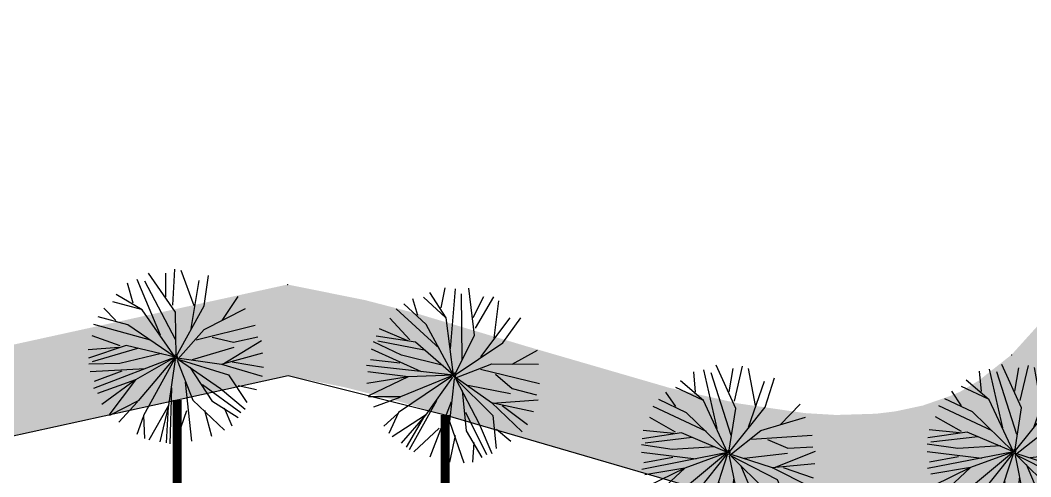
# Model space of a CAD drawing. Header units: millimetres. Extents: x -1030105 to 906887, y -616134 to 1220667.
# Drawn here: x -742200 to -685619, y -360777 to -335193 of the extents above; entities that cross this region are included whole.
import ezdxf
from ezdxf.xclip import XClip

# ---------------------------------------------------------------- set-up
doc = ezdxf.new("R2010")
doc.units = ezdxf.units.MM
doc.header["$MEASUREMENT"] = 0
doc.header["$XCLIPFRAME"] = 0
for name, color, linetype, lineweight in [('240930  KHU B- TMB gời inno$0$dt khu dat villa', 9, 'Continuous', 15), ('240930  KHU B- TMB gời inno$0$GFA', 6, 'Continuous', 0), ('GFA', 6, 'Continuous', 0), ('Level 4', 7, 'Continuous', 5)]:
    doc.layers.add(name, color=color, linetype=linetype, lineweight=lineweight)
for name, color, linetype in [('240930  KHU B- TMB gời inno$0$TMB-KHU B-XREF$0$Xref-LBC-Plot$0$DA-SITE-CNTR1', 8, 'Continuous'), ('DA-LANS-TREE', 7, 'Continuous'), ('Dat cong trinh cac loai', 6, 'Continuous'), ('KTCQ CẢNH QUAN', 192, 'Continuous'), ('N-cay lon', 192, 'Continuous'), ('ranh dat', 7, 'Continuous'), ('TMB-KHU B-XREF$0$Xref-LBC-Plot$0$DA-SITE-CNTR1', 8, 'Continuous')]:
    doc.layers.add(name, color=color, linetype=linetype)
pattern_1 = [(45, (-19836.03146, 1670.3051), (-0.08838834765, 0.08838834765), [])]

# ---------------------------------------------------------------- blocks, each defined once
blk = doc.blocks.new('240930  KHU B- TMB gời inno$0$A$C7A3034F8')
at = {"true_color": 0x5d8311}
h = blk.add_hatch(dxfattribs=at)
h.set_pattern_fill('ANSI31', color=66)
h.set_pattern_definition(pattern_1)
h.paths.add_polyline_path([(73.549, -2.759), (73.549, -0.517), (74.097, -0.517), (74.097, -2.759)])
h.paths.add_polyline_path([(74.097, -2.759), (74.097, -0.517), (73.549, -0.517), (73.549, -2.759)])
h.paths.add_polyline_path([(72.77, -2.765), (72.77, -0.523), (73.319, -0.523), (73.319, -2.765)])
h.paths.add_polyline_path([(73.319, -2.765), (73.319, -0.523), (72.77, -0.523), (72.77, -2.765)])
h.paths.add_polyline_path([(71.969, -2.257), (71.969, -0.015), (72.518, -0.015), (72.518, -2.257)])
h.paths.add_polyline_path([(72.518, -2.257), (72.518, -0.015), (71.969, -0.015), (71.969, -2.257)])
h.paths.add_polyline_path([(71.297, -3.413), (71.297, -0.478), (71.846, -0.478), (71.846, -3.413)])
h.paths.add_polyline_path([(71.846, -3.413), (71.846, -0.478), (71.297, -0.478), (71.297, -3.413)])
h.paths.add_polyline_path([(70.053, -2.72), (70.053, -0.478), (71.15, -0.478), (71.15, -2.72)])
h.paths.add_polyline_path([(71.15, -2.72), (71.15, -0.478), (70.053, -0.478), (70.053, -2.72)])
h.paths.add_polyline_path([(68.806, -3.413), (68.806, -1.013), (69.903, -1.013), (69.903, -3.413)])
h.paths.add_polyline_path([(69.903, -3.413), (69.903, -1.013), (68.806, -1.013), (68.806, -3.413)])
h = blk.add_hatch(dxfattribs=at)
h.set_pattern_fill('ANSI31', color=66)
h.set_pattern_definition(pattern_1)
h.paths.add_polyline_path([(68.806, -3.413), (68.806, -1.013), (69.903, -1.013), (69.903, -3.413)])
h.paths.add_polyline_path([(69.903, -3.413), (69.903, -1.013), (68.806, -1.013), (68.806, -3.413)])
blk = doc.blocks.new('240930  KHU B- TMB gời inno$0$fgfgfrg')
at = {"layer": 'GFA', "true_color": 0x8c7854}
h = blk.add_hatch(dxfattribs=at)
h.set_pattern_fill('DOLMIT', color=35, scale=0.309484, angle=360)
h.set_pattern_definition([(4e-14, (293257.588864, -51410.75087), (-2e-17, 0.077371015385), []), (45, (293257.58886, -51410.75087), (-0.15474203051, 0.15474203051), [0.1094191393, -0.21883827859])])
edge = h.paths.add_edge_path()
edge.add_line((-14185, 40158), (-20613, 40158))
edge.add_line((-20613, 40158), (-20613, 37152))
edge.add_line((-20613, 37152), (-22179, 37152))
edge.add_line((-22179, 37152), (-22179, 37781))
edge.add_line((-22179, 37781), (-25051, 37781))
edge.add_line((-25051, 37781), (-25051, 40025))
edge.add_line((-25051, 40025), (-22980, 40025))
edge.add_line((-22980, 40025), (-22980, 42296))
edge.add_line((-22980, 42296), (-14185, 42296))
edge.add_line((-14185, 42296), (-14185, 40158))
blk = doc.blocks.new('240930  KHU B- TMB gời inno$0$river dl')
at = {"layer": '240930  KHU B- TMB gời inno$0$GFA', "color": 7}
blk.add_blockref('240930  KHU B- TMB gời inno$0$fgfgfrg', (0, -59937), dxfattribs=at)
blk = doc.blocks.new('240930  KHU B- TMB gời inno$0$A$C55f665a7')
at = {"layer": '240930  KHU B- TMB gời inno$0$dt khu dat villa', "extrusion": (6.61744e-24, -1.59232e-23, -1), "zscale": -1.000000000000001, "rotation": 89.99999572904738}
blk.add_blockref('240930  KHU B- TMB gời inno$0$A$C7A3034F8', (-322.145, -60.688, -0.004), dxfattribs=at)
at = {"layer": '240930  KHU B- TMB gời inno$0$GFA', "color": 0, "extrusion": (-5.31312e-09, -6.06164e-12, 1)}
ref = blk.add_blockref('240930  KHU B- TMB gời inno$0$river dl', (279.247, 7.415, 0), dxfattribs=dict(at, xscale=-0.0009999999999999992, yscale=0.0009999999999999992, zscale=0.0009999999999999992, rotation=90.13073540425505))
XClip(ref).set_block_clipping_path([(4787.4848334789, -52094.2306621075), (38910.3377869129, -52014.7741830349), (41898.9905362129, -49012.4514226913), (41875.6840168834, -34602.894626379), (4775.6384557486, -34694.2110743523)])
blk = doc.blocks.new('11')
at = {"layer": 'N-cay lon', "color": 66, "linetype": 'Continuous', "true_color": 0x50710f, "extrusion": (0, 0, -1)}
for p, q in [((-4.13, 8.75), (-3.54, 14.78)), ((-0.61, 5.46), (-2.69, 15.08)), ((-0.83, 8.82), (-2.01, 15.02)), ((-0.85, 8.62), (-0.9, 15.11)), ((-0.85, 8.62), (1.05, 15.31)), ((2.99, 11.38), (1.86, 15.23)), ((3.01, 11.58), (3.34, 14.88)), ((-2.69, 3.9), (-6.26, 13.67)), ((4.55, 9.07), (8.76, 12.78)), ((4.57, 9.27), (6.92, 13.55)), ((5.86, 5.61), (8.9, 12.77)), ((-7.11, 7.86), (-9.44, 12.02)), ((5.86, 5.61), (10.53, 11.23)), ((-10.39, 6.62), (-12.45, 9.37)), ((-4.75, 6.65), (-11.38, 10.45)), ((0.1, 0.09), (12.64, 8.86)), ((5.86, 5.61), (11.74, 9.54)), ((-7.98, 5.99), (-13.17, 7.68)), ((8.52, 4.75), (12.79, 7.67)), ((-8.91, 3.53), (-14.02, 5.99)), ((-5.74, 3.61), (-13.4, 6.72)), ((4.68, 3.37), (13.88, 6.19)), ((-9.72, 0.86), (-14, 4.81)), ((6.84, 0.21), (13.98, 4.41)), ((8.9, 0.2), (14.76, 3.94)), ((9.22, 3.51), (14.45, 4.96)), ((-11.78, 2.24), (-15.08, 2.17)), ((10.06, 0.87), (15.17, 2.53)), ((9.89, 0.5), (15.06, -0.01)), ((-8.08, -0.68), (-15.47, -0.34)), ((-9.81, -1.49), (-15.35, -1.92)), ((-8.08, -0.68), (-14.63, -4.35)), ((-8.22, -0.66), (-13.87, -6.39)), ((0.76, -2.92), (8.43, -11.53)), ((3.5, -3), (9.81, -11.47)), ((5, -1.77), (15.28, -2)), ((9.51, -3.39), (14.85, -3.52)), ((-9.19, -4.89), (-13.09, -6.86)), ((-2.76, -3.75), (-12.17, -8.71)), ((-5.34, -4.87), (-9.19, -4.89)), ((11.68, -3.6), (14.27, -5.23)), ((-3.65, -5.82), (-9.8, -11.11)), ((-1.41, -5.46), (-0.74, -13.96)), ((7.68, -6.55), (12.76, -8.03)), ((7.82, -6.56), (13.03, -6.68)), ((-6.34, -8.11), (-8.05, -12.85)), ((1.95, -7.55), (8.14, -13.07)), ((2.67, -8.61), (3.85, -14.81)), ((9.53, -7.32), (11.28, -10.44)), ((-2.67, -9.85), (-2.1, -15.2)), ((-0.98, -9.42), (2.74, -14.89)), ((4.21, -9.74), (5.19, -13.76))]:
    blk.add_line(p, q, dxfattribs=at)
at = {"layer": 'N-cay lon', "color": 66, "linetype": 'Continuous', "true_color": 0x5d8311, "extrusion": (0, 0, -1)}
for p, q in [((0.13, 0.48), (2.99, 11.38)), ((-2.82, 1.16), (-7.98, 5.99))]:
    blk.add_line(p, q, dxfattribs=at)
at = {"layer": 'N-cay lon', "color": 63, "linetype": 'Continuous', "true_color": 0xb1e746, "extrusion": (0, 0, -1)}
for p, q in [((0.1, 0.09), (4.55, 9.07)), ((0, 0.49), (-0.85, 8.62)), ((-0.41, 0.53), (-4.75, 6.65)), ((0.1, 0.09), (5.86, 5.61)), ((-0.57, 0.35), (-8.91, 3.53)), ((2.56, 0.04), (9.22, 3.51)), ((-0.29, 0.32), (-9.72, 0.86)), ((-0.31, 0.13), (-8.08, -0.68)), ((-0.43, 0.34), (-3.65, -5.82)), ((-0.04, 0.1), (-2.67, -9.85)), ((0.1, 0.09), (8.9, 0.2)), ((0.1, 0.09), (9.51, -3.39)), ((0.1, 0.09), (7.68, -6.55)), ((-2.95, -0.2), (-9.52, -4.07)), ((-0.06, -0.09), (1.95, -7.55))]:
    blk.add_line(p, q, dxfattribs=at)
blk.add_circle((0, 0), 0.321, dxfattribs=at)

msp = doc.modelspace()

# ---------------------------------------------------------------- block references
at = {"extrusion": (2.64092e-09, -1.16997e-09, 1), "xscale": 1000, "yscale": 1000, "zscale": 1000, "rotation": 359.939493815354}
msp.add_blockref('240930  KHU B- TMB gời inno$0$A$C55f665a7', (-1017362.464, -363899.137, 200.73), dxfattribs=at)

# ---------------------------------------------------------------- next in the draw order: hatches: boundary and pattern name
at = {"layer": 'DA-LANS-TREE', "true_color": 0xc1a88b}
h = msp.add_hatch(dxfattribs=at)
h.set_pattern_fill('AR-B88', color=253, scale=100, angle=-0.0605062)
h.set_pattern_definition([(359.939493816, (-1186721561.66, -431575606.1), (0.84482555, 799.9995539), []), (89.939493816, (-1186721561.66, -431575606.1), (-399.15495141, 800.42196669), [800, -800])])
h.paths.add_polyline_path([(-673681.248, -328713.481), (-652281.166, -279369.064, -0.022716535), (-639086.117, -252660.613, 0.011323023), (-632656.929, -239119.915, 0.202615359), (-632624.506, -237563.25), (-633303.261, -235858.882, -0.209968165), (-633247.075, -234251.046, 0.003597456), (-631403.488, -229898.474), (-630821.399, -228481.844, -0.19907513), (-629740.924, -227395.905), (-628047.232, -226689.969, 0.202615359), (-626956.581, -225578.78, 0.011205803), (-621816.413, -211663.436, -0.032844554), (-614898.161, -193134.001), (-609947.25, -181755.337), (-605110.943, -171614.063, -0.002028171), (-606602.999, -171055.334), (-621724.223, -205834.866), (-638345.007, -244028.007), (-654952.338, -282235.947), (-671567.068, -320450.614), (-673023.38, -323680.127), (-674565.118, -327365.713), (-675530.384, -329946.093), (-678769.906, -339256.581), (-680995.065, -344955.482), (-682231.418, -347579.588), (-684051.647, -350720.983), (-685052.573, -352117.46), (-686689.173, -353929.653), (-688520.85, -355378.604), (-689577.614, -356014.96), (-690205.888, -356275.289), (-691652.804, -356779.805), (-693190.531, -357110.098), (-694272.861, -357242.623), (-696520.26, -357312.598), (-698277.955, -357207.674), (-701968.914, -356670.909), (-705848.898, -355792.428), (-713878.611, -353456.296), (-719929.989, -351646.179), (-722901.863, -350874.646), (-727218.651, -350007.434), (-727233.882, -350004.374), (-741380.573, -353108.54), (-756118.786, -356342.502), (-763043.021, -357861.866), (-770856.787, -359578.436), (-785594.599, -362816.119), (-798844.02, -365726.824), (-800332.45, -366053.425), (-818018.307, -369934.18), (-832756.52, -373168.142), (-834653.159, -373584.316), (-834021.291, -378573.085), (-831679.006, -378059.24), (-816940.641, -374825.967), (-799254.604, -370946.04), (-797766.16, -370619.509), (-784515.397, -367709.159), (-769777.433, -364472.165), (-761963.587, -362755.96), (-755040.485, -361237.184), (-740302.121, -358003.912), (-727181.592, -355125.557), (-724016.415, -355761.572), (-721268.207, -356475.176), (-716529.119, -357892.996), (-715286.659, -358264.71), (-705046.41, -361244.486, 0.070633243), (-703376.637, -361483.431), (-686008.117, -361502.585), (-680886.627, -361710.255, -0.087454317)])

# ---------------------------------------------------------------- next in the draw order: linework, layer by layer
at = {"layer": '240930  KHU B- TMB gời inno$0$TMB-KHU B-XREF$0$Xref-LBC-Plot$0$DA-SITE-CNTR1'}
for points in [[(-733402.618, -356490.313), (-733455.266, -404230.106)], [(-718403.537, -357332.216), (-718451.836, -401128.625)]]:
    msp.add_lwpolyline(points, dxfattribs=at)
at = {"layer": 'Dat cong trinh cac loai', "extrusion": (2.65549e-09, 1.26306e-08, 1), "elevation": -0.163}
for points in [[(-718410.381, -357319.628), (-727188.539, -355113.38), (-733409.501, -356478.427), (-733459.705, -404018.223), (-718459.713, -404034.064)], [(-733409.501, -356478.427), (-748412.986, -359770.597), (-748463.938, -408018.835), (-733463.947, -408034.676)], [(-703414.756, -361470.025), (-705053.071, -361231.274), (-718410.381, -357319.628), (-718456.526, -401016.04), (-703456.535, -401031.881)]]:
    msp.add_lwpolyline(points, close=True, dxfattribs=at)
at = {"layer": 'Level 4', "ltscale": 300, "extrusion": (-1.84216e-08, 8.15428e-09, 1)}
for p in [(-727226.694, -350016.551, -0.151), (-686686.182, -353946.899, 0.004)]:
    msp.add_point(p, dxfattribs=at)
at = {"layer": 'ranh dat'}
for points in [[(-733402.618, -356490.313), (-733455.266, -404230.106)], [(-718403.537, -357332.216), (-718451.836, -401128.625)]]:
    msp.add_lwpolyline(points, dxfattribs=at)
at = {"layer": 'TMB-KHU B-XREF$0$Xref-LBC-Plot$0$DA-SITE-CNTR1', "extrusion": (2.65549e-09, 1.26306e-08, 1), "const_width": 500, "elevation": -0.163}
for points in [[(-733409.501, -356478.427), (-733459.916, -404218.223)], [(-718410.381, -357319.628), (-718456.632, -401116.04)]]:
    msp.add_lwpolyline(points, dxfattribs=at)

# ---------------------------------------------------------------- next in the draw order: block references
at = {"layer": 'KTCQ CẢNH QUAN'}
for p, xscale, yscale, zscale, rotation in [((-733489.393, -354047.876), 320.0000000000004, 320.0000000000004, 320.0000000000004, 166.0371564367153), ((-717893.328, -355073.648), 320.0000000000006, 320.0000000000006, 320.0000000000006, 138.7078158640117), ((-702550.44, -359410.956), 320.0000000000005, 320.0000000000005, 320.0000000000005, 156.0410890510687), ((-686550.496, -359368.769), 320.0000000000005, 320.0000000000005, 320.0000000000005, 156.0410890510687)]:
    msp.add_blockref('11', p, dxfattribs=dict(at, xscale=xscale, yscale=yscale, zscale=zscale, rotation=rotation))

doc.saveas('drawing.dxf')
